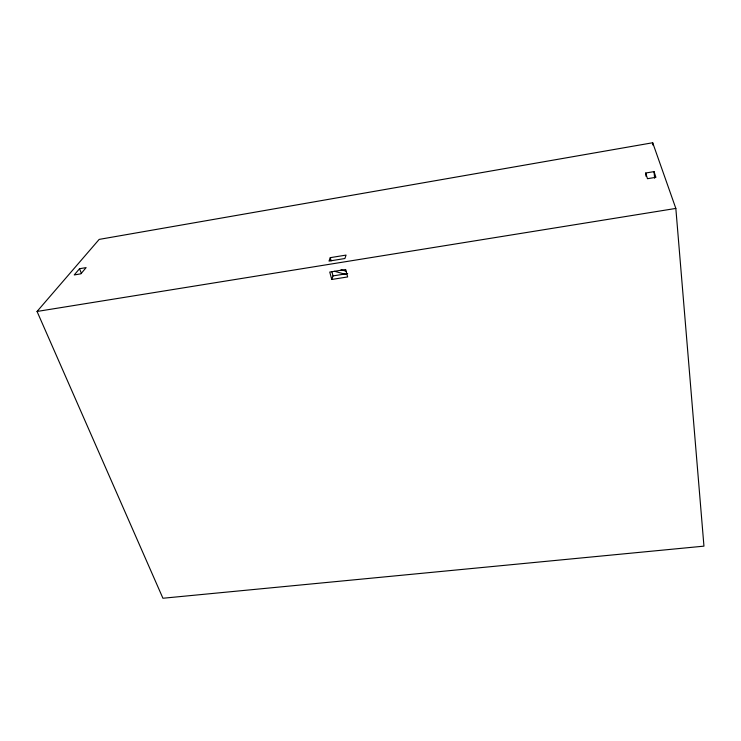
<?xml version="1.0" encoding="UTF-8"?>
<svg xmlns="http://www.w3.org/2000/svg" width="741" height="741" viewBox="0 0 741 741"><rect width="100%" height="100%" fill="white"/><g stroke="black" fill="none" stroke-linecap="round" stroke-linejoin="round"><path stroke-width="1.11" d="M331.764 279.459L329.745 272.049L345.686 269.502L347.649 276.939L331.764 279.459L333.015 275.902L331.875 271.688M330.273 257.664L329.004 261.091L344.898 258.516L346.066 255.089L330.273 257.664L331.125 260.832M79.519 268.724L74.22 274.948L80.899 273.827L86.132 267.603L79.519 268.724L81.408 273.364M37.05 311.461L99.174 239.399L652.691 142.754L675.838 208.425L703.95 546.145L162.927 598.246L37.05 311.461L675.838 208.425M645.707 173.024L654.025 171.616L655.905 177.303L647.467 178.711L645.707 173.024L646.022 176.302M333.015 275.902L347.668 273.577M341.027 269.817L345.945 271.123M345.954 274.466L334.552 271.289M652.691 142.754L652.904 145.06M654.025 171.616L654.636 178.192"/></g></svg>
